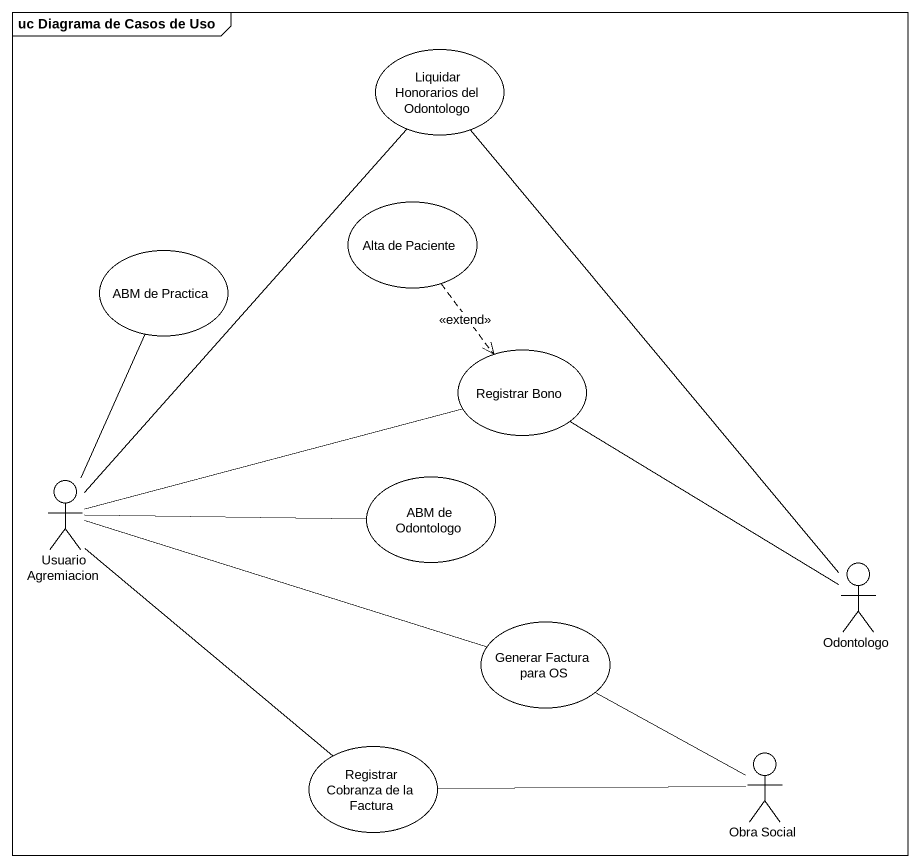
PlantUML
@startuml
mainframe uc Diagrama de Casos de Uso
usecase "Liquidar Honorarios del Odontologo" as Liquidar_Honorarios_del
usecase "Alta de Paciente" as Alta_de_Paciente
usecase "ABM de Practica" as ABM_de_Practica
usecase "Registrar Bono" as Registrar_Bono
actor "Usuario Agremiacion" as Usuario_Agremiacion
usecase "ABM de Odontologo" as ABM_de_Odontologo
actor Odontologo
usecase "Generar Factura para OS" as Generar_Factura_para_OS
usecase "Registrar Cobranza de la Factura" as Registrar_Cobranza_de_la
actor "Obra Social" as Obra_Social
Alta_de_Paciente ..> Registrar_Bono : <<extend>>
Usuario_Agremiacion -up- Liquidar_Honorarios_del
Usuario_Agremiacion -up- ABM_de_Practica
Usuario_Agremiacion -right- Registrar_Bono
Usuario_Agremiacion -right- ABM_de_Odontologo
Usuario_Agremiacion -right- Generar_Factura_para_OS
Usuario_Agremiacion -- Registrar_Cobranza_de_la
Odontologo -up- Liquidar_Honorarios_del
Odontologo -up- Registrar_Bono
Obra_Social -up- Generar_Factura_para_OS
Obra_Social -left- Registrar_Cobranza_de_la
@enduml
